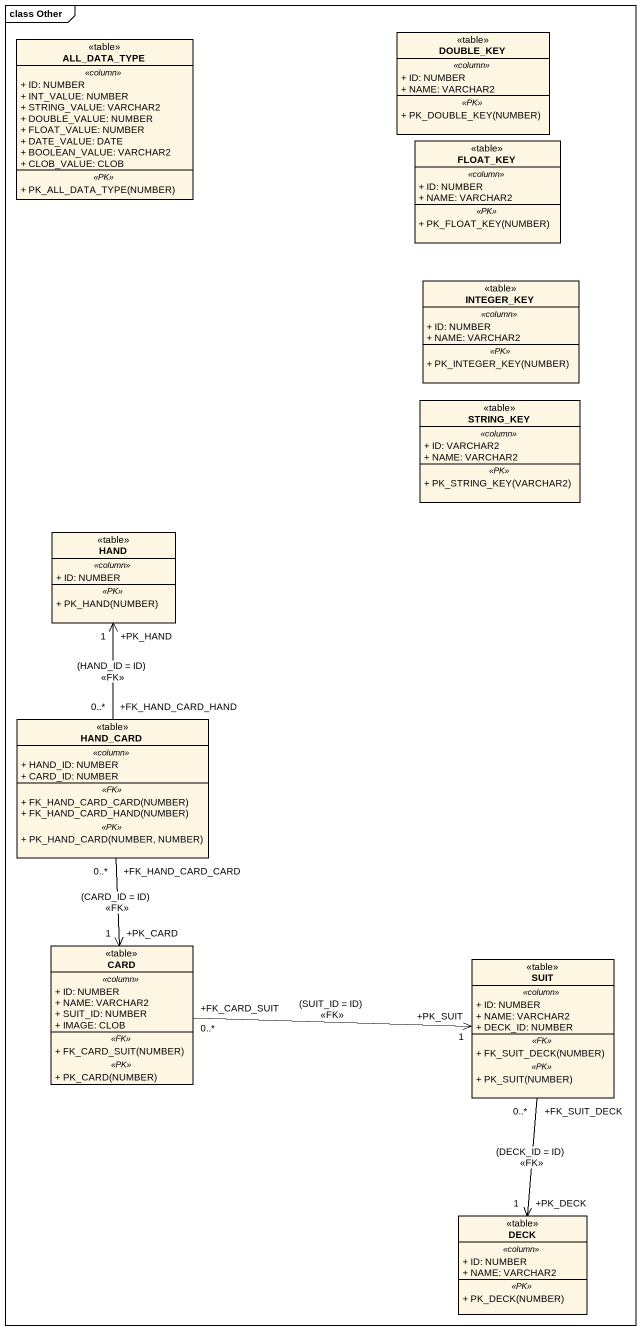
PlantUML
@startuml
mainframe class Other
hide circle
hide empty members
skinparam classAttributeIconSize 0
class ALL_DATA_TYPE <<table>> {
  .. <<column>> ..
  + ID: NUMBER
  + INT_VALUE: NUMBER
  + STRING_VALUE: VARCHAR2
  + DOUBLE_VALUE: NUMBER
  + FLOAT_VALUE: NUMBER
  + DATE_VALUE: DATE
  + BOOLEAN_VALUE: VARCHAR2
  + CLOB_VALUE: CLOB
  .. <<PK>> ..
  + PK_ALL_DATA_TYPE(NUMBER)
}
class DOUBLE_KEY <<table>> {
  .. <<column>> ..
  + ID: NUMBER
  + NAME: VARCHAR2
  .. <<PK>> ..
  + PK_DOUBLE_KEY(NUMBER)
}
class FLOAT_KEY <<table>> {
  .. <<column>> ..
  + ID: NUMBER
  + NAME: VARCHAR2
  .. <<PK>> ..
  + PK_FLOAT_KEY(NUMBER)
}
class INTEGER_KEY <<table>> {
  .. <<column>> ..
  + ID: NUMBER
  + NAME: VARCHAR2
  .. <<PK>> ..
  + PK_INTEGER_KEY(NUMBER)
}
class STRING_KEY <<table>> {
  .. <<column>> ..
  + ID: VARCHAR2
  + NAME: VARCHAR2
  .. <<PK>> ..
  + PK_STRING_KEY(VARCHAR2)
}
class HAND <<table>> {
  .. <<column>> ..
  + ID: NUMBER
  .. <<PK>> ..
  + PK_HAND(NUMBER)
}
class HAND_CARD <<table>> {
  .. <<column>> ..
  + HAND_ID: NUMBER
  + CARD_ID: NUMBER
  .. <<FK>> ..
  + FK_HAND_CARD_CARD(NUMBER)
  + FK_HAND_CARD_HAND(NUMBER)
  .. <<PK>> ..
  + PK_HAND_CARD(NUMBER, NUMBER)
}
class "CARD" as CARD_ <<table>> {
  .. <<column>> ..
  + ID: NUMBER
  + NAME: VARCHAR2
  + SUIT_ID: NUMBER
  + IMAGE: CLOB
  .. <<FK>> ..
  + FK_CARD_SUIT(NUMBER)
  .. <<PK>> ..
  + PK_CARD(NUMBER)
}
class SUIT <<table>> {
  .. <<column>> ..
  + ID: NUMBER
  + NAME: VARCHAR2
  + DECK_ID: NUMBER
  .. <<FK>> ..
  + FK_SUIT_DECK(NUMBER)
  .. <<PK>> ..
  + PK_SUIT(NUMBER)
}
class DECK <<table>> {
  .. <<column>> ..
  + ID: NUMBER
  + NAME: VARCHAR2
  .. <<PK>> ..
  + PK_DECK(NUMBER)
}
HAND_CARD "+FK_HAND_CARD_HAND\n0..*" -up-> "+PK_HAND\n1" HAND : (HAND_ID = ID)\n<<FK>>
HAND_CARD "+FK_HAND_CARD_CARD\n0..*" --> "+PK_CARD\n1" CARD_ : (CARD_ID = ID)\n<<FK>>
CARD_ "+FK_CARD_SUIT\n0..*" -right-> "+PK_SUIT\n1" SUIT : (SUIT_ID = ID)\n<<FK>>
SUIT "+FK_SUIT_DECK\n0..*" --> "+PK_DECK\n1" DECK : (DECK_ID = ID)\n<<FK>>
@enduml
